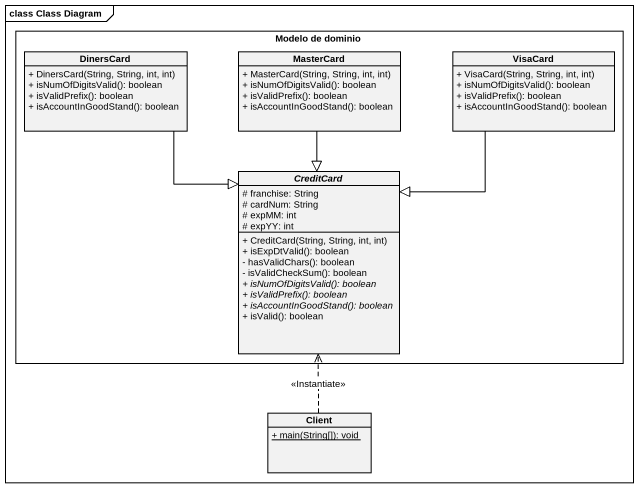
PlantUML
@startuml
mainframe class Class Diagram
hide circle
hide empty members
skinparam classAttributeIconSize 0
rectangle "Modelo de dominio" as Modelo_de_dominio {
  class DinersCard {
    + DinersCard(String, String, int, int)
    + isNumOfDigitsValid(): boolean
    + isValidPrefix(): boolean
    + isAccountInGoodStand(): boolean
  }
  class MasterCard {
    + MasterCard(String, String, int, int)
    + isNumOfDigitsValid(): boolean
    + isValidPrefix(): boolean
    + isAccountInGoodStand(): boolean
  }
  class VisaCard {
    + VisaCard(String, String, int, int)
    + isNumOfDigitsValid(): boolean
    + isValidPrefix(): boolean
    + isAccountInGoodStand(): boolean
  }
  abstract class CreditCard {
    # franchise: String
    # cardNum: String
    # expMM: int
    # expYY: int
    + CreditCard(String, String, int, int)
    + isExpDtValid(): boolean
    - hasValidChars(): boolean
    - isValidCheckSum(): boolean
    {abstract} + isNumOfDigitsValid(): boolean
    {abstract} + isValidPrefix(): boolean
    {abstract} + isAccountInGoodStand(): boolean
    + isValid(): boolean
  }
}
class Client {
  {static} + main(String[]): void
}
DinersCard --|> CreditCard
MasterCard --|> CreditCard
VisaCard --|> CreditCard
Client .up.> CreditCard : <<Instantiate>>
@enduml
